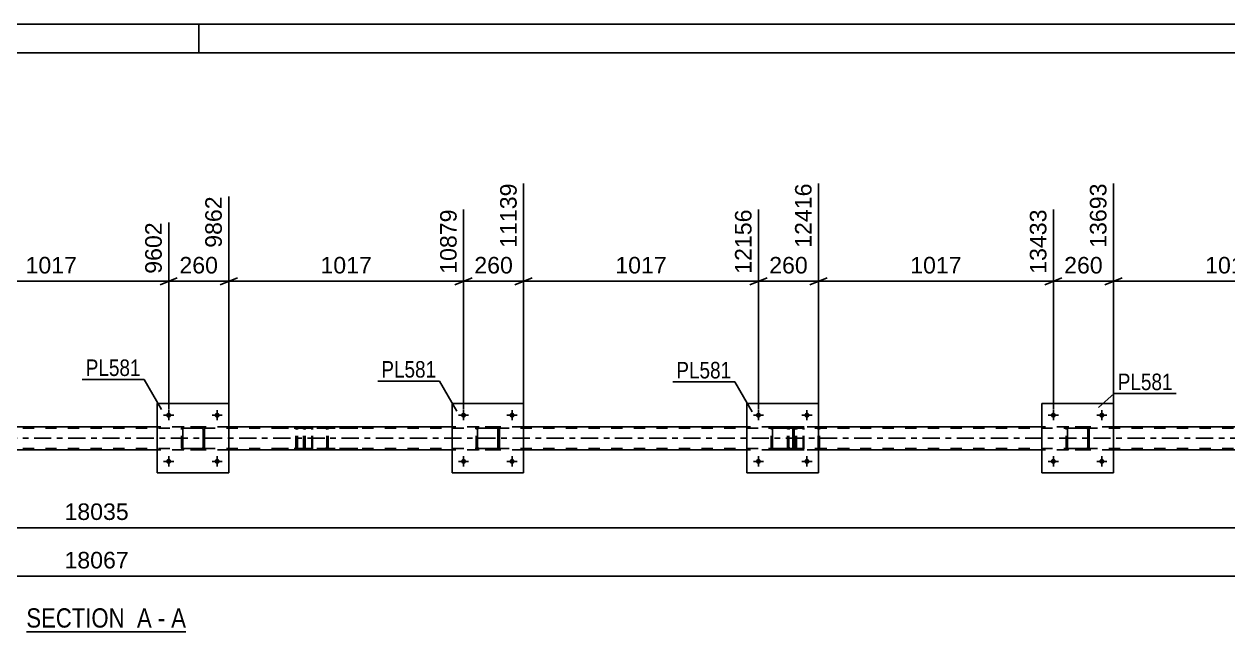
# Model space of a CAD drawing. Header units: millimetres. Extents: x 0 to 841, y 0 to 594.
# Drawn here: x 390.7 to 599.3, y 488.7 to 594 of the extents above; entities that cross this region are included whole.
import ezdxf

# ---------------------------------------------------------------- set-up
doc = ezdxf.new("R2010")
doc.units = ezdxf.units.MM
doc.linetypes.add('DXK_LINE_DOT2', pattern=[3.9198, 1.9599, -1.9599])
doc.linetypes.add('DXK_LINE_DOT3', pattern=[5.9187, 2.979, -0.9799, 0.9799, -0.9799])
doc.styles.add('Arial', font='ARIAL.TTF', dxfattribs={"height": 0.2})
doc.styles.add('Arial Narrow', font='ARIALN.TTF', dxfattribs={"height": 0.2})

# ---------------------------------------------------------------- blocks, each defined once
blk = doc.blocks.new('Unknown-203723749-1133')
at = {"color": 5, "linetype": 'Continuous'}
for p, q in [((841, 594), (0, 594)), ((421, 589), (421, 594)), ((836, 589), (5, 589))]:
    blk.add_line(p, q, dxfattribs=at)
blk = doc.blocks.new('Unknown-203723749-11 - 2450')
at = {"color": 6, "linetype": 'Continuous'}
blk.add_line((391.13, 488.71), (418.78, 488.71), dxfattribs=at)
at = {"color": 0, "linetype": 'Continuous'}
for points in [[(409.24, 489.46), (409.24, 492.96), (391.13, 492.96), (391.13, 489.46)], [(412.85, 489.46), (412.85, 492.96), (410.29, 492.96), (410.29, 489.46)], [(415.17, 489.46), (415.17, 492.96), (413.9, 492.96), (413.9, 489.46)], [(418.78, 489.46), (418.78, 492.96), (416.22, 492.96), (416.22, 489.46)]]:
    blk.add_wipeout(points, dxfattribs=at)
at = {"color": 7, "linetype": 'Continuous', "style": 'Arial Narrow'}
for s, p in [('SECTION ', (391.13, 489.46)), ('A', (410.29, 489.46)), ('A', (416.22, 489.46)), ('-', (413.9, 489.46))]:
    blk.add_text(s, height=3.34, dxfattribs=at).set_placement(p)
blk = doc.blocks.new('Part-203723749-2523 - 2450')
at = {"color": 7, "linetype": 'DXK_LINE_DOT2'}
for p, q in [((520.14, 523.77), (520.18, 523.95)), ((520.18, 523.95), (520.14, 523.77)), ((520.14, 520.73), (520.14, 523.77)), ((520.14, 523.77), (520.14, 523.77)), ((520.14, 520.73), (520.14, 523.77)), ((520.38, 523.77), (520.4, 523.86)), ((520.4, 523.86), (520.38, 523.77)), ((520.38, 520.73), (520.38, 523.77)), ((520.38, 523.77), (520.38, 523.77)), ((520.38, 523.77), (520.38, 520.73)), ((520.4, 523.86), (520.45, 523.94)), ((520.45, 523.94), (520.4, 523.86)), ((520.44, 524.21), (520.62, 524.25)), ((520.62, 524.25), (520.44, 524.21)), ((520.45, 523.94), (520.53, 523.99)), ((520.62, 524.01), (520.53, 523.99)), ((523.66, 524.25), (520.62, 524.25)), ((523.66, 524.01), (520.62, 524.01)), ((523.66, 524.25), (523.84, 524.21)), ((523.84, 524.21), (523.66, 524.25)), ((523.75, 523.99), (523.66, 524.01)), ((523.83, 523.94), (523.75, 523.99)), ((523.83, 523.94), (523.88, 523.86)), ((523.88, 523.86), (523.83, 523.94)), ((523.88, 523.86), (523.9, 523.77)), ((523.9, 523.77), (523.88, 523.86)), ((523.9, 520.73), (523.9, 523.77)), ((523.9, 523.77), (523.9, 523.77)), ((523.9, 523.77), (523.9, 520.73)), ((524.1, 523.95), (524.14, 523.77)), ((524.14, 523.77), (524.1, 523.95)), ((524.14, 520.73), (524.14, 523.77)), ((524.14, 523.77), (524.14, 523.77)), ((524.14, 523.77), (524.14, 520.73)), ((520.14, 520.73), (520.14, 520.73)), ((520.18, 520.54), (520.14, 520.73)), ((520.14, 520.73), (520.18, 520.54)), ((520.38, 520.73), (520.38, 520.73)), ((520.4, 520.63), (520.38, 520.73)), ((520.38, 520.73), (520.4, 520.63)), ((520.45, 520.56), (520.4, 520.63)), ((520.4, 520.63), (520.45, 520.56)), ((520.62, 520.25), (520.44, 520.28)), ((520.44, 520.28), (520.62, 520.25)), ((520.53, 520.5), (520.45, 520.56)), ((520.62, 520.49), (520.53, 520.5)), ((523.66, 520.49), (520.62, 520.49)), ((523.66, 520.25), (520.62, 520.25)), ((523.75, 520.5), (523.66, 520.49)), ((523.84, 520.28), (523.66, 520.25)), ((523.66, 520.25), (523.84, 520.28)), ((523.83, 520.56), (523.75, 520.5)), ((523.88, 520.63), (523.83, 520.56)), ((523.83, 520.56), (523.88, 520.63)), ((523.9, 520.73), (523.88, 520.63)), ((523.88, 520.63), (523.9, 520.73)), ((523.9, 520.73), (523.9, 520.73)), ((524.14, 520.73), (524.1, 520.54)), ((524.1, 520.54), (524.14, 520.73)), ((524.14, 520.73), (524.14, 520.73))]:
    blk.add_line(p, q, dxfattribs=at)
at = {"color": 7, "linetype": 'DXK_LINE_DOT3'}
blk.add_line((522.14, 522.25), (522.14, 522.25), dxfattribs=at)
at = {"color": 7, "linetype": 'DXK_LINE_DOT2'}
for centre, start, end in [((520.62, 523.77), 112.5, 157.5), ((520.62, 523.77), 112.5, 157.5), ((523.66, 523.77), 22.5, 67.5), ((523.66, 523.77), 22.5, 67.5), ((520.62, 520.73), 202.5, 247.5), ((520.62, 520.73), 202.5, 247.5), ((523.66, 520.73), 292.5, 337.5), ((523.66, 520.73), 292.5, 337.5)]:
    blk.add_arc(centre, 0.48, start, end, dxfattribs=at)
blk = doc.blocks.new('Bolt-203723749-2461 - 2450')
at = {"linetype": 'Continuous'}
for points in [[(569.46, 526.25, -1), (568.58, 526.25, -1)], [(577.86, 526.25, -1), (576.98, 526.25, -1)]]:
    blk.add_hatch(color=1, dxfattribs=at).paths.add_polyline_path(points)
at = {"color": 1, "linetype": 'Continuous'}
for p, q in [((568.14, 526.25), (569.9, 526.25)), ((569.02, 527.13), (569.02, 525.37)), ((576.54, 526.25), (578.3, 526.25)), ((577.42, 527.13), (577.42, 525.37))]:
    blk.add_line(p, q, dxfattribs=at)
blk = doc.blocks.new('Part-203723749-2528 - 2450')
at = {"color": 2, "linetype": 'Continuous'}
for p, q in [((515.94, 528.25), (515.94, 516.25)), ((528.34, 528.25), (515.94, 528.25)), ((528.34, 516.25), (528.34, 528.25)), ((515.94, 516.25), (528.34, 516.25))]:
    blk.add_line(p, q, dxfattribs=at)
at = {"color": 7, "linetype": 'DXK_LINE_DOT2'}
for p, q in [((515.94, 516.25), (515.94, 528.25)), ((528.34, 516.25), (528.34, 528.25))]:
    blk.add_line(p, q, dxfattribs=at)
blk = doc.blocks.new('Part-203723749-2529 - 2450')
at = {"color": 7, "linetype": 'DXK_LINE_DOT2'}
for p, q in [((571.22, 523.77), (571.26, 523.95)), ((571.26, 523.95), (571.22, 523.77)), ((571.22, 520.73), (571.22, 523.77)), ((571.22, 523.77), (571.22, 523.77)), ((571.22, 520.73), (571.22, 523.77)), ((571.46, 523.77), (571.48, 523.86)), ((571.48, 523.86), (571.46, 523.77)), ((571.46, 520.73), (571.46, 523.77)), ((571.46, 523.77), (571.46, 523.77)), ((571.46, 523.77), (571.46, 520.73)), ((571.48, 523.86), (571.53, 523.94)), ((571.53, 523.94), (571.48, 523.86)), ((571.52, 524.21), (571.7, 524.25)), ((571.7, 524.25), (571.52, 524.21)), ((571.53, 523.94), (571.61, 523.99)), ((571.7, 524.01), (571.61, 523.99)), ((574.74, 524.25), (571.7, 524.25)), ((574.74, 524.01), (571.7, 524.01)), ((574.74, 524.25), (574.92, 524.21)), ((574.92, 524.21), (574.74, 524.25)), ((574.83, 523.99), (574.74, 524.01)), ((574.91, 523.94), (574.83, 523.99)), ((574.91, 523.94), (574.96, 523.86)), ((574.96, 523.86), (574.91, 523.94)), ((574.96, 523.86), (574.98, 523.77)), ((574.98, 523.77), (574.96, 523.86)), ((574.98, 520.73), (574.98, 523.77)), ((574.98, 523.77), (574.98, 523.77)), ((574.98, 523.77), (574.98, 520.73)), ((575.18, 523.95), (575.22, 523.77)), ((575.22, 523.77), (575.18, 523.95)), ((575.22, 520.73), (575.22, 523.77)), ((575.22, 523.77), (575.22, 523.77)), ((575.22, 523.77), (575.22, 520.73)), ((571.22, 520.73), (571.22, 520.73)), ((571.26, 520.54), (571.22, 520.73)), ((571.22, 520.73), (571.26, 520.54)), ((571.46, 520.73), (571.46, 520.73)), ((571.48, 520.63), (571.46, 520.73)), ((571.46, 520.73), (571.48, 520.63)), ((571.53, 520.56), (571.48, 520.63)), ((571.48, 520.63), (571.53, 520.56)), ((571.7, 520.25), (571.52, 520.28)), ((571.52, 520.28), (571.7, 520.25)), ((571.61, 520.5), (571.53, 520.56)), ((571.7, 520.49), (571.61, 520.5)), ((574.74, 520.49), (571.7, 520.49)), ((574.74, 520.25), (571.7, 520.25)), ((574.83, 520.5), (574.74, 520.49)), ((574.92, 520.28), (574.74, 520.25)), ((574.74, 520.25), (574.92, 520.28)), ((574.91, 520.56), (574.83, 520.5)), ((574.96, 520.63), (574.91, 520.56)), ((574.91, 520.56), (574.96, 520.63)), ((574.98, 520.73), (574.96, 520.63)), ((574.96, 520.63), (574.98, 520.73)), ((574.98, 520.73), (574.98, 520.73)), ((575.22, 520.73), (575.18, 520.54)), ((575.18, 520.54), (575.22, 520.73)), ((575.22, 520.73), (575.22, 520.73))]:
    blk.add_line(p, q, dxfattribs=at)
at = {"color": 7, "linetype": 'DXK_LINE_DOT3'}
blk.add_line((573.22, 522.25), (573.22, 522.25), dxfattribs=at)
at = {"color": 7, "linetype": 'DXK_LINE_DOT2'}
for centre, start, end in [((571.7, 523.77), 112.5, 157.5), ((571.7, 523.77), 112.5, 157.5), ((574.74, 523.77), 22.5, 67.5), ((574.74, 523.77), 22.5, 67.5), ((571.7, 520.73), 202.5, 247.5), ((571.7, 520.73), 202.5, 247.5), ((574.74, 520.73), 292.5, 337.5), ((574.74, 520.73), 292.5, 337.5)]:
    blk.add_arc(centre, 0.48, start, end, dxfattribs=at)
blk = doc.blocks.new('Part-203723749-2534 - 2450')
at = {"color": 2, "linetype": 'Continuous'}
for p, q in [((567.02, 528.25), (567.02, 516.25)), ((579.42, 528.25), (567.02, 528.25)), ((579.42, 516.25), (579.42, 528.25)), ((567.02, 516.25), (579.42, 516.25))]:
    blk.add_line(p, q, dxfattribs=at)
at = {"color": 7, "linetype": 'DXK_LINE_DOT2'}
for p, q in [((567.02, 516.25), (567.02, 528.25)), ((579.42, 516.25), (579.42, 528.25))]:
    blk.add_line(p, q, dxfattribs=at)
blk = doc.blocks.new('Bolt-203723749-2645 - 2450')
at = {"linetype": 'Continuous'}
for points in [[(467.3, 518.25, -1), (466.42, 518.25, -1)], [(475.7, 518.25, -1), (474.82, 518.25, -1)]]:
    blk.add_hatch(color=1, dxfattribs=at).paths.add_polyline_path(points)
at = {"color": 1, "linetype": 'Continuous'}
for p, q in [((465.98, 518.25), (467.74, 518.25)), ((466.86, 519.13), (466.86, 517.37)), ((474.38, 518.25), (476.14, 518.25)), ((475.26, 519.13), (475.26, 517.37))]:
    blk.add_line(p, q, dxfattribs=at)
blk = doc.blocks.new('Part-203723749-2511 - 2450')
at = {"color": 7, "linetype": 'DXK_LINE_DOT2'}
for p, q in [((417.98, 523.77), (418.02, 523.95)), ((418.02, 523.95), (417.98, 523.77)), ((417.98, 520.73), (417.98, 523.77)), ((417.98, 523.77), (417.98, 523.77)), ((417.98, 520.73), (417.98, 523.77)), ((418.22, 523.77), (418.24, 523.86)), ((418.24, 523.86), (418.22, 523.77)), ((418.22, 520.73), (418.22, 523.77)), ((418.22, 523.77), (418.22, 523.77)), ((418.22, 523.77), (418.22, 520.73)), ((418.24, 523.86), (418.29, 523.94)), ((418.29, 523.94), (418.24, 523.86)), ((418.28, 524.21), (418.46, 524.25)), ((418.46, 524.25), (418.28, 524.21)), ((418.29, 523.94), (418.37, 523.99)), ((418.46, 524.01), (418.37, 523.99)), ((421.5, 524.25), (418.46, 524.25)), ((421.5, 524.01), (418.46, 524.01)), ((421.5, 524.25), (421.68, 524.21)), ((421.68, 524.21), (421.5, 524.25)), ((421.59, 523.99), (421.5, 524.01)), ((421.67, 523.94), (421.59, 523.99)), ((421.67, 523.94), (421.72, 523.86)), ((421.72, 523.86), (421.67, 523.94)), ((421.72, 523.86), (421.74, 523.77)), ((421.74, 523.77), (421.72, 523.86)), ((421.74, 520.73), (421.74, 523.77)), ((421.74, 523.77), (421.74, 523.77)), ((421.74, 523.77), (421.74, 520.73)), ((421.94, 523.95), (421.98, 523.77)), ((421.98, 523.77), (421.94, 523.95)), ((421.98, 520.73), (421.98, 523.77)), ((421.98, 523.77), (421.98, 523.77)), ((421.98, 523.77), (421.98, 520.73)), ((417.98, 520.73), (417.98, 520.73)), ((418.02, 520.54), (417.98, 520.73)), ((417.98, 520.73), (418.02, 520.54)), ((418.22, 520.73), (418.22, 520.73)), ((418.24, 520.63), (418.22, 520.73)), ((418.22, 520.73), (418.24, 520.63)), ((418.29, 520.56), (418.24, 520.63)), ((418.24, 520.63), (418.29, 520.56)), ((418.46, 520.25), (418.28, 520.28)), ((418.28, 520.28), (418.46, 520.25)), ((418.37, 520.5), (418.29, 520.56)), ((418.46, 520.49), (418.37, 520.5)), ((421.5, 520.49), (418.46, 520.49)), ((421.5, 520.25), (418.46, 520.25)), ((421.59, 520.5), (421.5, 520.49)), ((421.68, 520.28), (421.5, 520.25)), ((421.5, 520.25), (421.68, 520.28)), ((421.67, 520.56), (421.59, 520.5)), ((421.72, 520.63), (421.67, 520.56)), ((421.67, 520.56), (421.72, 520.63)), ((421.74, 520.73), (421.72, 520.63)), ((421.72, 520.63), (421.74, 520.73)), ((421.74, 520.73), (421.74, 520.73)), ((421.98, 520.73), (421.94, 520.54)), ((421.94, 520.54), (421.98, 520.73)), ((421.98, 520.73), (421.98, 520.73))]:
    blk.add_line(p, q, dxfattribs=at)
at = {"color": 7, "linetype": 'DXK_LINE_DOT3'}
blk.add_line((419.98, 522.25), (419.98, 522.25), dxfattribs=at)
at = {"color": 7, "linetype": 'DXK_LINE_DOT2'}
for centre, start, end in [((418.46, 523.77), 112.5, 157.5), ((418.46, 523.77), 112.5, 157.5), ((421.5, 523.77), 22.5, 67.5), ((421.5, 523.77), 22.5, 67.5), ((418.46, 520.73), 202.5, 247.5), ((418.46, 520.73), 202.5, 247.5), ((421.5, 520.73), 292.5, 337.5), ((421.5, 520.73), 292.5, 337.5)]:
    blk.add_arc(centre, 0.48, start, end, dxfattribs=at)
blk = doc.blocks.new('Part-203723749-2516 - 2450')
at = {"color": 2, "linetype": 'Continuous'}
for p, q in [((413.78, 528.25), (413.78, 516.25)), ((426.18, 528.25), (413.78, 528.25)), ((426.18, 516.25), (426.18, 528.25)), ((413.78, 516.25), (426.18, 516.25))]:
    blk.add_line(p, q, dxfattribs=at)
at = {"color": 7, "linetype": 'DXK_LINE_DOT2'}
for p, q in [((413.78, 516.25), (413.78, 528.25)), ((426.18, 516.25), (426.18, 528.25))]:
    blk.add_line(p, q, dxfattribs=at)
blk = doc.blocks.new('Part-203723749-2517 - 2450')
at = {"color": 7, "linetype": 'DXK_LINE_DOT2'}
for p, q in [((469.06, 523.77), (469.1, 523.95)), ((469.1, 523.95), (469.06, 523.77)), ((469.06, 520.73), (469.06, 523.77)), ((469.06, 523.77), (469.06, 523.77)), ((469.06, 520.73), (469.06, 523.77)), ((469.3, 523.77), (469.32, 523.86)), ((469.32, 523.86), (469.3, 523.77)), ((469.3, 520.73), (469.3, 523.77)), ((469.3, 523.77), (469.3, 523.77)), ((469.3, 523.77), (469.3, 520.73)), ((469.32, 523.86), (469.37, 523.94)), ((469.37, 523.94), (469.32, 523.86)), ((469.36, 524.21), (469.54, 524.25)), ((469.54, 524.25), (469.36, 524.21)), ((469.37, 523.94), (469.45, 523.99)), ((469.54, 524.01), (469.45, 523.99)), ((472.58, 524.25), (469.54, 524.25)), ((472.58, 524.01), (469.54, 524.01)), ((472.58, 524.25), (472.76, 524.21)), ((472.76, 524.21), (472.58, 524.25)), ((472.67, 523.99), (472.58, 524.01)), ((472.75, 523.94), (472.67, 523.99)), ((472.75, 523.94), (472.8, 523.86)), ((472.8, 523.86), (472.75, 523.94)), ((472.8, 523.86), (472.82, 523.77)), ((472.82, 523.77), (472.8, 523.86)), ((472.82, 520.73), (472.82, 523.77)), ((472.82, 523.77), (472.82, 523.77)), ((472.82, 523.77), (472.82, 520.73)), ((473.02, 523.95), (473.06, 523.77)), ((473.06, 523.77), (473.02, 523.95)), ((473.06, 520.73), (473.06, 523.77)), ((473.06, 523.77), (473.06, 523.77)), ((473.06, 523.77), (473.06, 520.73)), ((469.06, 520.73), (469.06, 520.73)), ((469.1, 520.54), (469.06, 520.73)), ((469.06, 520.73), (469.1, 520.54)), ((469.3, 520.73), (469.3, 520.73)), ((469.32, 520.63), (469.3, 520.73)), ((469.3, 520.73), (469.32, 520.63)), ((469.37, 520.56), (469.32, 520.63)), ((469.32, 520.63), (469.37, 520.56)), ((469.54, 520.25), (469.36, 520.28)), ((469.36, 520.28), (469.54, 520.25)), ((469.45, 520.5), (469.37, 520.56)), ((469.54, 520.49), (469.45, 520.5)), ((472.58, 520.49), (469.54, 520.49)), ((472.58, 520.25), (469.54, 520.25)), ((472.67, 520.5), (472.58, 520.49)), ((472.76, 520.28), (472.58, 520.25)), ((472.58, 520.25), (472.76, 520.28)), ((472.75, 520.56), (472.67, 520.5)), ((472.8, 520.63), (472.75, 520.56)), ((472.75, 520.56), (472.8, 520.63)), ((472.82, 520.73), (472.8, 520.63)), ((472.8, 520.63), (472.82, 520.73)), ((472.82, 520.73), (472.82, 520.73)), ((473.06, 520.73), (473.02, 520.54)), ((473.02, 520.54), (473.06, 520.73)), ((473.06, 520.73), (473.06, 520.73))]:
    blk.add_line(p, q, dxfattribs=at)
at = {"color": 7, "linetype": 'DXK_LINE_DOT3'}
blk.add_line((471.06, 522.25), (471.06, 522.25), dxfattribs=at)
at = {"color": 7, "linetype": 'DXK_LINE_DOT2'}
for centre, start, end in [((469.54, 523.77), 112.5, 157.5), ((469.54, 523.77), 112.5, 157.5), ((472.58, 523.77), 22.5, 67.5), ((472.58, 523.77), 22.5, 67.5), ((469.54, 520.73), 202.5, 247.5), ((469.54, 520.73), 202.5, 247.5), ((472.58, 520.73), 292.5, 337.5), ((472.58, 520.73), 292.5, 337.5)]:
    blk.add_arc(centre, 0.48, start, end, dxfattribs=at)
blk = doc.blocks.new('Bolt-203723749-2635 - 2450')
at = {"linetype": 'Continuous'}
for points in [[(416.22, 518.25, -1), (415.34, 518.25, -1)], [(424.62, 518.25, -1), (423.74, 518.25, -1)]]:
    blk.add_hatch(color=1, dxfattribs=at).paths.add_polyline_path(points)
at = {"color": 1, "linetype": 'Continuous'}
for p, q in [((414.9, 518.25), (416.66, 518.25)), ((415.78, 519.13), (415.78, 517.37)), ((423.3, 518.25), (425.06, 518.25)), ((424.18, 519.13), (424.18, 517.37))]:
    blk.add_line(p, q, dxfattribs=at)
blk = doc.blocks.new('Part-203723749-2522 - 2450')
at = {"color": 2, "linetype": 'Continuous'}
for p, q in [((464.86, 528.25), (464.86, 516.25)), ((477.26, 528.25), (464.86, 528.25)), ((477.26, 516.25), (477.26, 528.25)), ((464.86, 516.25), (477.26, 516.25))]:
    blk.add_line(p, q, dxfattribs=at)
at = {"color": 7, "linetype": 'DXK_LINE_DOT2'}
for p, q in [((464.86, 516.25), (464.86, 528.25)), ((477.26, 516.25), (477.26, 528.25))]:
    blk.add_line(p, q, dxfattribs=at)
blk = doc.blocks.new('Part-203723749-2554 - 2450')
at = {"color": 7, "linetype": 'DXK_LINE_DOT2'}
for p, q in [((753.08, 524.01), (90.62, 524.01)), ((426.18, 524.25), (413.78, 524.25)), ((477.26, 524.25), (464.86, 524.25)), ((528.34, 524.25), (515.94, 524.25)), ((579.42, 524.25), (567.02, 524.25)), ((753.08, 520.49), (90.62, 520.49)), ((426.18, 520.25), (413.78, 520.25)), ((477.26, 520.25), (464.86, 520.25)), ((528.34, 520.25), (515.94, 520.25)), ((579.42, 520.25), (567.02, 520.25))]:
    blk.add_line(p, q, dxfattribs=at)
at = {"color": 2, "linetype": 'Continuous'}
for p, q in [((413.78, 524.25), (375.1, 524.25)), ((464.86, 524.25), (426.18, 524.25)), ((515.94, 524.25), (477.26, 524.25)), ((567.02, 524.25), (528.34, 524.25)), ((618.1, 524.25), (579.42, 524.25)), ((413.78, 520.25), (375.1, 520.25)), ((464.86, 520.25), (426.18, 520.25)), ((515.94, 520.25), (477.26, 520.25)), ((567.02, 520.25), (528.34, 520.25)), ((618.1, 520.25), (579.42, 520.25))]:
    blk.add_line(p, q, dxfattribs=at)
at = {"color": 7, "linetype": 'DXK_LINE_DOT3'}
blk.add_line((90.62, 522.25), (753.08, 522.25), dxfattribs=at)
blk = doc.blocks.new('Bolt-203723749-2641 - 2450')
at = {"linetype": 'Continuous'}
for points in [[(569.46, 518.25, -1), (568.58, 518.25, -1)], [(577.86, 518.25, -1), (576.98, 518.25, -1)]]:
    blk.add_hatch(color=1, dxfattribs=at).paths.add_polyline_path(points)
at = {"color": 1, "linetype": 'Continuous'}
for p, q in [((568.14, 518.25), (569.9, 518.25)), ((569.02, 519.13), (569.02, 517.37)), ((576.54, 518.25), (578.3, 518.25)), ((577.42, 519.13), (577.42, 517.37))]:
    blk.add_line(p, q, dxfattribs=at)
blk = doc.blocks.new('Bolt-203723749-2642 - 2450')
at = {"linetype": 'Continuous'}
for points in [[(518.38, 526.25, -1), (517.5, 526.25, -1)], [(526.78, 526.25, -1), (525.9, 526.25, -1)]]:
    blk.add_hatch(color=1, dxfattribs=at).paths.add_polyline_path(points)
at = {"color": 1, "linetype": 'Continuous'}
for p, q in [((517.06, 526.25), (518.82, 526.25)), ((517.94, 527.13), (517.94, 525.37)), ((525.46, 526.25), (527.22, 526.25)), ((526.34, 527.13), (526.34, 525.37))]:
    blk.add_line(p, q, dxfattribs=at)
blk = doc.blocks.new('Bolt-203723749-2643 - 2450')
at = {"linetype": 'Continuous'}
for points in [[(518.38, 518.25, -1), (517.5, 518.25, -1)], [(526.78, 518.25, -1), (525.9, 518.25, -1)]]:
    blk.add_hatch(color=1, dxfattribs=at).paths.add_polyline_path(points)
at = {"color": 1, "linetype": 'Continuous'}
for p, q in [((517.06, 518.25), (518.82, 518.25)), ((517.94, 519.13), (517.94, 517.37)), ((525.46, 518.25), (527.22, 518.25)), ((526.34, 519.13), (526.34, 517.37))]:
    blk.add_line(p, q, dxfattribs=at)
blk = doc.blocks.new('Bolt-203723749-2644 - 2450')
at = {"linetype": 'Continuous'}
for points in [[(467.3, 526.25, -1), (466.42, 526.25, -1)], [(475.7, 526.25, -1), (474.82, 526.25, -1)]]:
    blk.add_hatch(color=1, dxfattribs=at).paths.add_polyline_path(points)
at = {"color": 1, "linetype": 'Continuous'}
for p, q in [((465.98, 526.25), (467.74, 526.25)), ((466.86, 527.13), (466.86, 525.37)), ((474.38, 526.25), (476.14, 526.25)), ((475.26, 527.13), (475.26, 525.37))]:
    blk.add_line(p, q, dxfattribs=at)
blk = doc.blocks.new('Bolt-203723749-2646 - 2450')
at = {"linetype": 'Continuous'}
for points in [[(416.22, 526.25, -1), (415.34, 526.25, -1)], [(424.62, 526.25, -1), (423.74, 526.25, -1)]]:
    blk.add_hatch(color=1, dxfattribs=at).paths.add_polyline_path(points)
at = {"color": 1, "linetype": 'Continuous'}
for p, q in [((414.9, 526.25), (416.66, 526.25)), ((415.78, 527.13), (415.78, 525.37)), ((423.3, 526.25), (425.06, 526.25)), ((424.18, 527.13), (424.18, 525.37))]:
    blk.add_line(p, q, dxfattribs=at)
blk = doc.blocks.new('Part-203723749-2650 - 2450')
at = {"color": 7, "linetype": 'DXK_LINE_DOT2'}
for p, q in [((524.33, 523.95), (524.29, 523.77)), ((524.29, 520.73), (524.29, 523.77)), ((524.54, 523.77), (524.56, 523.86)), ((524.54, 520.73), (524.54, 523.77)), ((524.56, 523.86), (524.62, 523.94)), ((524.8, 524.25), (524.6, 524.21)), ((524.62, 523.94), (524.7, 523.99)), ((524.7, 523.99), (524.8, 524.01)), ((533.69, 524.25), (524.8, 524.25)), ((533.69, 524.01), (524.8, 524.01)), ((528.23, 524.21), (528.03, 524.25)), ((528.03, 524.01), (528.13, 523.99)), ((528.13, 523.99), (528.21, 523.94)), ((528.21, 523.94), (528.27, 523.86)), ((528.27, 523.86), (528.29, 523.77)), ((528.29, 520.73), (528.29, 523.77)), ((528.51, 523.94), (528.5, 523.95)), ((528.54, 523.77), (528.51, 523.94)), ((528.54, 520.73), (528.54, 523.77)), ((524.29, 520.73), (524.33, 520.54)), ((524.56, 520.63), (524.54, 520.73)), ((524.62, 520.56), (524.56, 520.63)), ((524.6, 520.28), (524.8, 520.25)), ((524.7, 520.5), (524.62, 520.56)), ((524.8, 520.49), (524.7, 520.5)), ((533.69, 520.49), (524.8, 520.49)), ((533.69, 520.25), (524.8, 520.25)), ((528.13, 520.5), (528.03, 520.49)), ((528.03, 520.25), (528.23, 520.28)), ((528.21, 520.56), (528.13, 520.5)), ((528.27, 520.63), (528.21, 520.56)), ((528.29, 520.73), (528.27, 520.63)), ((528.5, 520.54), (528.54, 520.73))]:
    blk.add_line(p, q, dxfattribs=at)
for centre, start, end in [((524.78, 523.74), 110.7583, 155.68), ((528.05, 523.74), 24.32, 69.2417), ((524.78, 520.75), 204.32, 249.2417), ((528.05, 520.75), 290.7583, 335.68)]:
    blk.add_arc(centre, 0.496, start, end, dxfattribs=at)
blk = doc.blocks.new('Part-203723749-2651 - 2450')
at = {"color": 7, "linetype": 'DXK_LINE_DOT2'}
for p, q in [((439.19, 523.94), (439.15, 523.77)), ((439.15, 520.73), (439.15, 523.77)), ((439.19, 523.95), (439.19, 523.94)), ((439.41, 523.77), (439.43, 523.86)), ((439.41, 520.73), (439.41, 523.77)), ((439.43, 523.86), (439.48, 523.94)), ((439.66, 524.25), (439.47, 524.21)), ((439.48, 523.94), (439.57, 523.99)), ((439.57, 523.99), (439.66, 524.01)), ((448.55, 524.25), (439.66, 524.25)), ((448.55, 524.01), (439.66, 524.01)), ((443.09, 524.21), (442.9, 524.25)), ((442.9, 524.01), (443, 523.99)), ((443, 523.99), (443.08, 523.94)), ((443.08, 523.94), (443.13, 523.86)), ((443.13, 523.86), (443.15, 523.77)), ((443.15, 520.73), (443.15, 523.77)), ((443.37, 523.94), (443.37, 523.95)), ((443.41, 523.77), (443.37, 523.94)), ((443.41, 520.73), (443.41, 523.77)), ((439.15, 520.73), (439.19, 520.54)), ((439.43, 520.63), (439.41, 520.73)), ((439.48, 520.56), (439.43, 520.63)), ((439.47, 520.28), (439.66, 520.25)), ((439.57, 520.5), (439.48, 520.56)), ((439.66, 520.49), (439.57, 520.5)), ((448.55, 520.49), (439.66, 520.49)), ((448.55, 520.25), (439.66, 520.25)), ((443, 520.5), (442.9, 520.49)), ((442.9, 520.25), (443.09, 520.28)), ((443.08, 520.56), (443, 520.5)), ((443.13, 520.63), (443.08, 520.56)), ((443.15, 520.73), (443.13, 520.63)), ((443.37, 520.54), (443.41, 520.73))]:
    blk.add_line(p, q, dxfattribs=at)
for centre, start, end in [((439.64, 523.74), 110.7583, 155.68), ((442.92, 523.74), 24.32, 69.2417), ((439.64, 520.75), 204.32, 249.2417), ((442.92, 520.75), 290.7583, 335.68)]:
    blk.add_arc(centre, 0.496, start, end, dxfattribs=at)
blk = doc.blocks.new('Part-203723749-2656 - 2450')
at = {"color": 7, "linetype": 'DXK_LINE_DOT2'}
for p, q in [((525.56, 524.25), (518.63, 524.25)), ((525.56, 524.01), (518.63, 524.01)), ((523.01, 523.95), (522.97, 523.77)), ((522.97, 520.73), (522.97, 523.77)), ((523.22, 523.77), (523.24, 523.86)), ((523.22, 520.73), (523.22, 523.77)), ((523.24, 523.86), (523.29, 523.94)), ((523.47, 524.25), (523.28, 524.21)), ((523.29, 523.94), (523.38, 523.99)), ((523.38, 523.99), (523.47, 524.01)), ((524.29, 524.01), (524.29, 524.25)), ((525.67, 524.21), (525.56, 524.25)), ((525.56, 524.01), (525.61, 523.99)), ((525.61, 523.99), (525.66, 523.94)), ((525.66, 523.94), (525.69, 523.86)), ((525.75, 524.1), (525.67, 524.21)), ((525.69, 523.86), (525.7, 523.77)), ((525.7, 520.73), (525.7, 523.77)), ((525.81, 523.95), (525.75, 524.1)), ((525.83, 523.77), (525.81, 523.95)), ((525.83, 520.73), (525.83, 523.77)), ((525.56, 520.49), (518.63, 520.49)), ((525.56, 520.25), (518.63, 520.25)), ((522.97, 520.73), (523.01, 520.54)), ((523.24, 520.63), (523.22, 520.73)), ((523.29, 520.56), (523.24, 520.63)), ((523.28, 520.28), (523.47, 520.25)), ((523.38, 520.5), (523.29, 520.56)), ((523.47, 520.49), (523.38, 520.5)), ((524.29, 520.25), (524.29, 520.49)), ((525.61, 520.5), (525.56, 520.49)), ((525.56, 520.25), (525.67, 520.28)), ((525.66, 520.56), (525.61, 520.5)), ((525.69, 520.63), (525.66, 520.56)), ((525.67, 520.28), (525.75, 520.39)), ((525.7, 520.73), (525.69, 520.63)), ((525.75, 520.39), (525.81, 520.54)), ((525.81, 520.54), (525.83, 520.73))]:
    blk.add_line(p, q, dxfattribs=at)
for centre, start, end in [((523.46, 523.75), 111.1941, 156.1506), ((523.46, 520.74), 203.8494, 248.8059)]:
    blk.add_arc(centre, 0.492, start, end, dxfattribs=at)
blk = doc.blocks.new('Part-203723749-2657 - 2450')
at = {"color": 7, "linetype": 'DXK_LINE_DOT2'}
for p, q in [((440.43, 524.25), (433.5, 524.25)), ((440.43, 524.01), (433.5, 524.01)), ((437.87, 523.94), (437.83, 523.77)), ((437.83, 520.73), (437.83, 523.77)), ((437.87, 523.95), (437.87, 523.94)), ((438.09, 523.77), (438.11, 523.86)), ((438.09, 520.73), (438.09, 523.77)), ((438.11, 523.86), (438.16, 523.94)), ((438.34, 524.25), (438.15, 524.21)), ((438.16, 523.94), (438.24, 523.99)), ((438.24, 523.99), (438.34, 524.01)), ((439.15, 524.25), (439.15, 524.01)), ((440.53, 524.21), (440.43, 524.25)), ((440.43, 524.01), (440.48, 523.99)), ((440.48, 523.99), (440.52, 523.94)), ((440.52, 523.94), (440.55, 523.86)), ((440.62, 524.1), (440.53, 524.21)), ((440.55, 523.86), (440.56, 523.77)), ((440.56, 520.73), (440.56, 523.77)), ((440.68, 523.95), (440.62, 524.1)), ((440.7, 523.77), (440.68, 523.95)), ((440.7, 520.73), (440.7, 523.77)), ((440.43, 520.49), (433.5, 520.49)), ((440.43, 520.25), (433.5, 520.25)), ((437.83, 520.73), (437.87, 520.54)), ((438.11, 520.63), (438.09, 520.73)), ((438.16, 520.56), (438.11, 520.63)), ((438.15, 520.28), (438.34, 520.25)), ((438.24, 520.5), (438.16, 520.56)), ((438.34, 520.49), (438.24, 520.5)), ((439.15, 520.25), (439.15, 520.49)), ((440.48, 520.5), (440.43, 520.49)), ((440.43, 520.25), (440.53, 520.28)), ((440.52, 520.56), (440.48, 520.5)), ((440.55, 520.63), (440.52, 520.56)), ((440.53, 520.28), (440.62, 520.39)), ((440.56, 520.73), (440.55, 520.63)), ((440.62, 520.39), (440.68, 520.54)), ((440.68, 520.54), (440.7, 520.73))]:
    blk.add_line(p, q, dxfattribs=at)
for centre, start, end in [((438.32, 523.75), 111.1941, 156.1506), ((438.32, 520.74), 203.8494, 248.8059)]:
    blk.add_arc(centre, 0.492, start, end, dxfattribs=at)
blk = doc.blocks.new('StraightDimension-203723749-3029 - 2450')
at = {"color": 7, "linetype": 'Continuous'}
for p, q in [((375.1, 525.25), (375.1, 564.15)), ((415.78, 527.25), (415.78, 559.65)), ((376.6, 550.05), (373.6, 548.85)), ((375.1, 549.45), (415.78, 549.45)), ((414.28, 548.85), (417.28, 550.05))]:
    blk.add_line(p, q, dxfattribs=at)
at = {"color": 0, "linetype": 'Continuous'}
blk.add_wipeout([(415.18, 560.25), (410.98, 560.25), (410.98, 550.15), (415.18, 550.15)], dxfattribs=at)
at = {"color": 0}
blk.add_wipeout([(400.49, 550.2), (400.49, 554.4), (390.39, 554.4), (390.39, 550.2)], dxfattribs=at)
at = {"color": 3, "linetype": 'Continuous', "style": 'Arial'}
blk.add_text('9602', height=2.865, rotation=90.0002, dxfattribs=at).set_placement((414.58, 550.75))
at = {"color": 3, "style": 'Arial'}
blk.add_text('1017', height=2.865, dxfattribs=at).set_placement((390.99, 550.8))
blk = doc.blocks.new('StraightDimension-203723749-3047 - 2450')
at = {"color": 7, "linetype": 'Continuous'}
for p, q in [((426.18, 525.25), (426.18, 564.15)), ((415.78, 527.25), (415.78, 559.65)), ((414.28, 548.85), (417.28, 550.05)), ((415.78, 549.45), (426.18, 549.45)), ((427.68, 550.05), (424.68, 548.85))]:
    blk.add_line(p, q, dxfattribs=at)
at = {"color": 0}
blk.add_wipeout([(424.91, 550.2), (424.91, 554.4), (417.04, 554.4), (417.04, 550.2)], dxfattribs=at)
at = {"color": 0, "linetype": 'Continuous'}
blk.add_wipeout([(425.58, 564.75), (421.38, 564.75), (421.38, 554.65), (425.58, 554.65)], dxfattribs=at)
at = {"color": 3, "linetype": 'Continuous', "style": 'Arial'}
blk.add_text('9862', height=2.865, rotation=90.0002, dxfattribs=at).set_placement((424.98, 555.25))
at = {"color": 3, "style": 'Arial'}
blk.add_text('260', height=2.865, dxfattribs=at).set_placement((417.64, 550.8))
blk = doc.blocks.new('StraightDimension-203723749-3065 - 2450')
at = {"color": 7, "linetype": 'Continuous'}
for p, q in [((426.18, 525.25), (426.18, 564.15)), ((466.86, 527.25), (466.86, 561.87)), ((427.68, 550.05), (424.68, 548.85)), ((426.18, 549.45), (466.86, 549.45)), ((465.36, 548.85), (468.36, 550.05))]:
    blk.add_line(p, q, dxfattribs=at)
at = {"color": 0, "linetype": 'Continuous'}
blk.add_wipeout([(466.26, 562.47), (462.06, 562.47), (462.06, 550.15), (466.26, 550.15)], dxfattribs=at)
at = {"color": 0}
blk.add_wipeout([(451.57, 550.2), (451.57, 554.4), (441.47, 554.4), (441.47, 550.2)], dxfattribs=at)
at = {"color": 3, "linetype": 'Continuous', "style": 'Arial'}
blk.add_text('10879', height=2.865, rotation=90.0002, dxfattribs=at).set_placement((465.66, 550.75))
at = {"color": 3, "style": 'Arial'}
blk.add_text('1017', height=2.865, dxfattribs=at).set_placement((442.07, 550.8))
blk = doc.blocks.new('StraightDimension-203723749-3083 - 2450')
at = {"color": 7, "linetype": 'Continuous'}
for p, q in [((477.26, 525.25), (477.26, 566.37)), ((466.86, 527.25), (466.86, 561.87)), ((465.36, 548.85), (468.36, 550.05)), ((466.86, 549.45), (477.26, 549.45)), ((478.76, 550.05), (475.76, 548.85))]:
    blk.add_line(p, q, dxfattribs=at)
at = {"color": 0}
blk.add_wipeout([(476, 550.2), (476, 554.4), (468.12, 554.4), (468.12, 550.2)], dxfattribs=at)
at = {"color": 0, "linetype": 'Continuous'}
blk.add_wipeout([(476.66, 566.97), (472.46, 566.97), (472.46, 554.65), (476.66, 554.65)], dxfattribs=at)
at = {"color": 3, "linetype": 'Continuous', "style": 'Arial'}
blk.add_text('11139', height=2.865, rotation=90.0002, dxfattribs=at).set_placement((476.06, 555.25))
at = {"color": 3, "style": 'Arial'}
blk.add_text('260', height=2.865, dxfattribs=at).set_placement((468.72, 550.8))
blk = doc.blocks.new('StraightDimension-203723749-3101 - 2450')
at = {"color": 7, "linetype": 'Continuous'}
for p, q in [((477.26, 525.25), (477.26, 566.37)), ((517.94, 527.25), (517.94, 561.87)), ((478.76, 550.05), (475.76, 548.85)), ((477.26, 549.45), (517.94, 549.45)), ((516.44, 548.85), (519.44, 550.05))]:
    blk.add_line(p, q, dxfattribs=at)
at = {"color": 0, "linetype": 'Continuous'}
blk.add_wipeout([(517.34, 562.47), (513.14, 562.47), (513.14, 550.15), (517.34, 550.15)], dxfattribs=at)
at = {"color": 0}
blk.add_wipeout([(502.65, 550.2), (502.65, 554.4), (492.55, 554.4), (492.55, 550.2)], dxfattribs=at)
at = {"color": 3, "linetype": 'Continuous', "style": 'Arial'}
blk.add_text('12156', height=2.865, rotation=90.0002, dxfattribs=at).set_placement((516.74, 550.75))
at = {"color": 3, "style": 'Arial'}
blk.add_text('1017', height=2.865, dxfattribs=at).set_placement((493.15, 550.8))
blk = doc.blocks.new('StraightDimension-203723749-3119 - 2450')
at = {"color": 7, "linetype": 'Continuous'}
for p, q in [((528.34, 525.25), (528.34, 566.37)), ((517.94, 527.25), (517.94, 561.87)), ((516.44, 548.85), (519.44, 550.05)), ((517.94, 549.45), (528.34, 549.45)), ((529.84, 550.05), (526.84, 548.85))]:
    blk.add_line(p, q, dxfattribs=at)
at = {"color": 0}
blk.add_wipeout([(527.08, 550.2), (527.08, 554.4), (519.2, 554.4), (519.2, 550.2)], dxfattribs=at)
at = {"color": 0, "linetype": 'Continuous'}
blk.add_wipeout([(527.74, 566.97), (523.54, 566.97), (523.54, 554.65), (527.74, 554.65)], dxfattribs=at)
at = {"color": 3, "linetype": 'Continuous', "style": 'Arial'}
blk.add_text('12416', height=2.865, rotation=90.0002, dxfattribs=at).set_placement((527.14, 555.25))
at = {"color": 3, "style": 'Arial'}
blk.add_text('260', height=2.865, dxfattribs=at).set_placement((519.8, 550.8))
blk = doc.blocks.new('StraightDimension-203723749-3137 - 2450')
at = {"color": 7, "linetype": 'Continuous'}
for p, q in [((528.34, 525.25), (528.34, 566.37)), ((569.02, 527.25), (569.02, 561.87)), ((529.84, 550.05), (526.84, 548.85)), ((528.34, 549.45), (569.02, 549.45)), ((567.52, 548.85), (570.52, 550.05))]:
    blk.add_line(p, q, dxfattribs=at)
at = {"color": 0, "linetype": 'Continuous'}
blk.add_wipeout([(568.42, 562.47), (564.22, 562.47), (564.22, 550.15), (568.42, 550.15)], dxfattribs=at)
at = {"color": 0}
blk.add_wipeout([(553.73, 550.2), (553.73, 554.4), (543.63, 554.4), (543.63, 550.2)], dxfattribs=at)
at = {"color": 3, "linetype": 'Continuous', "style": 'Arial'}
blk.add_text('13433', height=2.865, rotation=90.0002, dxfattribs=at).set_placement((567.82, 550.75))
at = {"color": 3, "style": 'Arial'}
blk.add_text('1017', height=2.865, dxfattribs=at).set_placement((544.23, 550.8))
blk = doc.blocks.new('StraightDimension-203723749-3155 - 2450')
at = {"color": 7, "linetype": 'Continuous'}
for p, q in [((579.42, 525.25), (579.42, 566.37)), ((569.02, 527.25), (569.02, 561.87)), ((567.52, 548.85), (570.52, 550.05)), ((569.02, 549.45), (579.42, 549.45)), ((580.92, 550.05), (577.92, 548.85))]:
    blk.add_line(p, q, dxfattribs=at)
at = {"color": 0}
blk.add_wipeout([(578.16, 550.2), (578.16, 554.4), (570.29, 554.4), (570.29, 550.2)], dxfattribs=at)
at = {"color": 0, "linetype": 'Continuous'}
blk.add_wipeout([(578.82, 566.97), (574.62, 566.97), (574.62, 554.65), (578.82, 554.65)], dxfattribs=at)
at = {"color": 3, "linetype": 'Continuous', "style": 'Arial'}
blk.add_text('13693', height=2.865, rotation=90.0002, dxfattribs=at).set_placement((578.22, 555.25))
at = {"color": 3, "style": 'Arial'}
blk.add_text('260', height=2.865, dxfattribs=at).set_placement((570.89, 550.8))
blk = doc.blocks.new('StraightDimension-203723749-3173 - 2450')
at = {"color": 7, "linetype": 'Continuous'}
for p, q in [((579.42, 525.25), (579.42, 566.37)), ((620.1, 527.25), (620.1, 561.87)), ((580.92, 550.05), (577.92, 548.85)), ((579.42, 549.45), (620.1, 549.45)), ((618.6, 548.85), (621.6, 550.05))]:
    blk.add_line(p, q, dxfattribs=at)
at = {"color": 0, "linetype": 'Continuous'}
blk.add_wipeout([(619.5, 562.47), (615.3, 562.47), (615.3, 550.15), (619.5, 550.15)], dxfattribs=at)
at = {"color": 0}
blk.add_wipeout([(604.81, 550.2), (604.81, 554.4), (594.71, 554.4), (594.71, 550.2)], dxfattribs=at)
at = {"color": 3, "linetype": 'Continuous', "style": 'Arial'}
blk.add_text('14710', height=2.865, rotation=90.0002, dxfattribs=at).set_placement((618.9, 550.75))
at = {"color": 3, "style": 'Arial'}
blk.add_text('1017', height=2.865, dxfattribs=at).set_placement((595.31, 550.8))
blk = doc.blocks.new('StraightDimension-203723749-3305 - 2450')
at = {"color": 7, "linetype": 'Continuous'}
blk.add_line((53.5, 506.75), (753.08, 506.75), dxfattribs=at)
at = {"color": 0}
blk.add_wipeout([(409.45, 507.5), (409.45, 511.7), (397.13, 511.7), (397.13, 507.5)], dxfattribs=at)
at = {"color": 3, "style": 'Arial'}
blk.add_text('18035', height=2.865, dxfattribs=at).set_placement((397.73, 508.1))
blk = doc.blocks.new('StraightDimension-203723749-3326 - 2450')
at = {"color": 7, "linetype": 'Continuous'}
blk.add_line((52.86, 498.36), (753.72, 498.36), dxfattribs=at)
at = {"color": 0}
blk.add_wipeout([(409.45, 499.11), (409.45, 503.31), (397.13, 503.31), (397.13, 499.11)], dxfattribs=at)
at = {"color": 3, "style": 'Arial'}
blk.add_text('18067', height=2.865, dxfattribs=at).set_placement((397.73, 499.71))
blk = doc.blocks.new('Mark-203723749-2524 - 2450')
at = {"color": 0}
blk.add_wipeout([(513.23, 532.62), (513.23, 535.62), (503.72, 535.62), (503.72, 532.62)], dxfattribs=at)
blk.add_wipeout([(513.23, 532.62), (513.23, 535.62), (503.72, 535.62), (503.72, 532.62)], dxfattribs=at)
at = {"color": 30, "linetype": 'Continuous'}
for p in [(503.12, 532.02), (516.83, 526.82)]:
    blk.add_line(p, (513.83, 532.02), dxfattribs=at)
at = {"color": 3, "style": 'Arial Narrow'}
blk.add_text('PL581', height=2.863, dxfattribs=at).set_placement((503.72, 532.62))
blk = doc.blocks.new('Mark-203723749-2530 - 2450')
at = {"color": 0}
blk.add_wipeout([(589.68, 530.59), (589.68, 533.59), (580.18, 533.59), (580.18, 530.59)], dxfattribs=at)
blk.add_wipeout([(589.68, 530.59), (589.68, 533.59), (580.18, 533.59), (580.18, 530.59)], dxfattribs=at)
at = {"color": 30, "linetype": 'Continuous'}
for p, q in [((576.85, 527.6), (579.58, 529.99)), ((579.58, 529.99), (590.28, 529.99))]:
    blk.add_line(p, q, dxfattribs=at)
at = {"color": 3, "style": 'Arial Narrow'}
blk.add_text('PL581', height=2.863, dxfattribs=at).set_placement((580.18, 530.59))
blk = doc.blocks.new('Mark-203723749-2512 - 2450')
at = {"color": 0}
blk.add_wipeout([(410.93, 533.04), (410.93, 536.04), (401.42, 536.04), (401.42, 533.04)], dxfattribs=at)
blk.add_wipeout([(410.93, 533.04), (410.93, 536.04), (401.42, 536.04), (401.42, 533.04)], dxfattribs=at)
at = {"color": 30, "linetype": 'Continuous'}
for p in [(400.82, 532.44), (414.53, 527.25)]:
    blk.add_line(p, (411.53, 532.44), dxfattribs=at)
at = {"color": 3, "style": 'Arial Narrow'}
blk.add_text('PL581', height=2.863, dxfattribs=at).set_placement((401.42, 533.04))
blk = doc.blocks.new('Mark-203723749-2518 - 2450')
at = {"color": 0}
blk.add_wipeout([(462.12, 532.76), (462.12, 535.76), (452.62, 535.76), (452.62, 532.76)], dxfattribs=at)
blk.add_wipeout([(462.12, 532.76), (462.12, 535.76), (452.62, 535.76), (452.62, 532.76)], dxfattribs=at)
at = {"color": 30, "linetype": 'Continuous'}
for p in [(452.02, 532.16), (465.72, 526.96)]:
    blk.add_line(p, (462.72, 532.16), dxfattribs=at)
at = {"color": 3, "style": 'Arial Narrow'}
blk.add_text('PL581', height=2.863, dxfattribs=at).set_placement((452.62, 532.76))

msp = doc.modelspace()

# ---------------------------------------------------------------- block references
for name in ['Unknown-203723749-1133', 'Part-203723749-2516 - 2450', 'Part-203723749-2522 - 2450', 'Part-203723749-2528 - 2450', 'Part-203723749-2534 - 2450', 'Bolt-203723749-2646 - 2450', 'Bolt-203723749-2644 - 2450', 'Bolt-203723749-2642 - 2450', 'Bolt-203723749-2461 - 2450', 'Part-203723749-2554 - 2450', 'Part-203723749-2511 - 2450', 'Part-203723749-2657 - 2450', 'Part-203723749-2651 - 2450', 'Part-203723749-2517 - 2450', 'Part-203723749-2656 - 2450', 'Part-203723749-2523 - 2450', 'Part-203723749-2650 - 2450', 'Part-203723749-2529 - 2450', 'Bolt-203723749-2635 - 2450', 'Bolt-203723749-2645 - 2450', 'Bolt-203723749-2643 - 2450', 'Bolt-203723749-2641 - 2450']:
    msp.add_blockref(name, (0, 0))

# ---------------------------------------------------------------- next in the draw order: block references
for name in ['StraightDimension-203723749-3029 - 2450', 'StraightDimension-203723749-3305 - 2450', 'Unknown-203723749-11 - 2450']:
    msp.add_blockref(name, (0, 0))

# ---------------------------------------------------------------- next in the draw order: block references
for name in ['StraightDimension-203723749-3047 - 2450', 'StraightDimension-203723749-3326 - 2450']:
    msp.add_blockref(name, (0, 0))

# ---------------------------------------------------------------- next in the draw order: block references
for name in ['StraightDimension-203723749-3065 - 2450', 'Mark-203723749-2512 - 2450']:
    msp.add_blockref(name, (0, 0))

# ---------------------------------------------------------------- next in the draw order: block references
msp.add_blockref('StraightDimension-203723749-3083 - 2450', (0, 0))

# ---------------------------------------------------------------- next in the draw order: block references
for name in ['StraightDimension-203723749-3101 - 2450', 'Mark-203723749-2518 - 2450']:
    msp.add_blockref(name, (0, 0))

# ---------------------------------------------------------------- next in the draw order: block references
msp.add_blockref('StraightDimension-203723749-3119 - 2450', (0, 0))

# ---------------------------------------------------------------- next in the draw order: block references
for name in ['StraightDimension-203723749-3137 - 2450', 'Mark-203723749-2524 - 2450']:
    msp.add_blockref(name, (0, 0))

# ---------------------------------------------------------------- next in the draw order: block references
msp.add_blockref('StraightDimension-203723749-3155 - 2450', (0, 0))

# ---------------------------------------------------------------- next in the draw order: block references
msp.add_blockref('StraightDimension-203723749-3173 - 2450', (0, 0))

# ---------------------------------------------------------------- next in the draw order: block references
msp.add_blockref('Mark-203723749-2530 - 2450', (0, 0))

doc.saveas('drawing.dxf')
